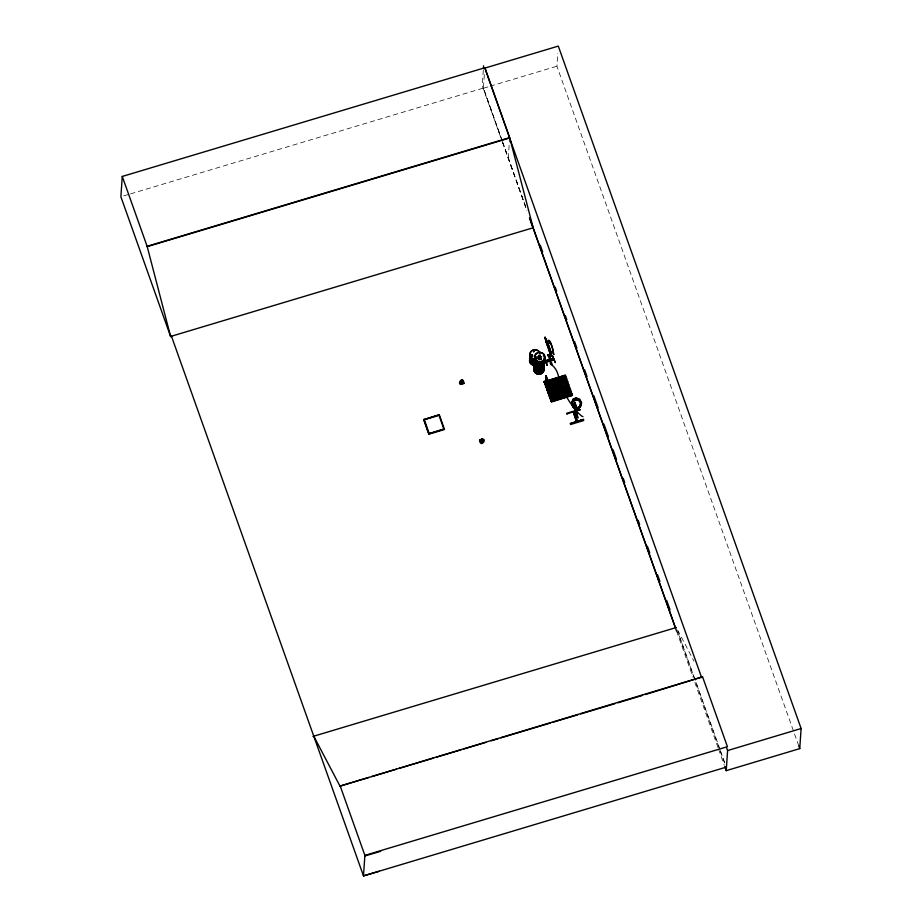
<?xml version="1.0" encoding="UTF-8"?>
<svg xmlns="http://www.w3.org/2000/svg" width="922" height="922" viewBox="0 0 922 922"><rect width="100%" height="100%" fill="white"/><g stroke="black" fill="none" stroke-linecap="round" stroke-linejoin="round"><path stroke-width="0.69" stroke-dasharray="4.61 3.46" d="M483.312 70.049L482.241 85.711L502.064 141.031M502.052 140.64L483.416 88.247L484.396 73.841M508.264 158.1L509.543 139.418M798.775 745.91L556.923 66.211L557.798 53.28M539.727 360.329L539.854 358.589M539.877 358.22L540.015 356.376L539.935 357.298M540.038 356.007L540.154 354.221M539.889 359.672L539.635 357.021L538.229 355.005A5.117 4.748 3.9 0 1 539.785 359.465M539.877 354.924L539.589 358.658M540.177 355.443L537.929 358.508M539.923 357.586L538.748 359.764A5.198 4.829 3.9 0 0 539.831 355.005M123.64 195.937L129.149 194.288M130.532 193.874L483.428 88.074L502.064 140.467M483.416 88.247L488.856 86.61M490.216 86.207L556.923 66.211M534.61 351.536L533.273 351.755A5.198 4.829 3.9 0 1 534.61 351.536A5.117 4.748 3.9 0 0 533.319 351.708M537.699 358.612L541.675 359.015A5.094 4.737 3.9 0 0 537.745 358.658M537.687 358.704L539.024 358.474M541.813 356.883L537.837 356.584A5.198 4.829 3.9 0 1 541.813 356.895A5.117 4.748 3.9 0 0 537.883 356.537M540.396 358.497L541.687 358.923M538.194 354.982L539.727 357.125M677.612 630.003L694.001 661.201M539.589 359.154L538.102 357.033A5.094 4.737 3.9 0 1 539.462 359.107M502.548 142.391L526.819 210.158M695.246 680.367L677.762 631.57L695.13 680.401M720.001 749.494L695.73 681.727L719.748 749.574M720.485 750.854L724.853 763.059M720.232 750.934L725.049 764.499M502.536 141.815L526.923 210.32M502.525 141.976L526.589 209.594M676.564 631.074L692.964 677.151M694.888 682.58L718.031 747.627M718.515 748.987L724.3 765.248M538.748 359.43A5.117 4.748 3.9 0 0 539.773 354.786L540.131 356.169M537.86 356.906A5.117 4.748 3.9 0 1 541.756 357.206M537.722 358.992A5.094 4.737 3.9 0 1 541.606 359.292M533.273 351.881A5.198 4.829 3.9 0 1 534.599 351.651M539.75 355.154A5.117 4.748 3.9 0 1 538.725 359.799M533.285 352.077A5.117 4.748 3.9 0 1 534.599 351.858M539.843 354.889A5.198 4.829 3.9 0 1 538.794 359.615M540.05 355.373A5.106 4.748 3.9 0 1 537.86 358.37M538.206 355.12A5.198 4.829 3.9 0 1 539.843 359.718M540.027 355.569A5.094 4.737 3.9 0 1 537.837 358.543M538.148 355.304A5.117 4.748 3.9 0 1 539.75 359.834M538.01 357.171A5.106 4.748 3.9 0 1 539.462 359.234"/><path stroke-width="1.38" d="M545.916 375.957L545.882 381.8L546.769 384.22L547.61 379.968M545.997 376.787L546.043 381.754L546.93 384.174L547.38 380.798M548.014 382.446L548.06 387.413L548.947 389.833L549.558 386.629L548.786 389.879L547.899 387.459L548.233 381.616M549.846 388.335C552.647 408.895 548.06 382.319 550.515 387.689M552.359 392.841C550.618 390.087 551.54 399.238 552.485 400.286L553.361 397.025M551.713 392.853L551.759 397.82L552.647 400.229M579.984 409.737L566.949 413.851M583.43 419.418L570.464 423.751L583.43 419.418L583.695 420.524L570.706 424.477L570.418 423.671L583.453 419.798M579.788 406.856L578.059 408.158L574.925 408.066L572.712 406.637L572.02 402.66L573.784 399.975L578.186 399.941L580.733 402.511L580.998 405.035M573.876 405.634L571.87 402.568L572.862 399.249L576.112 397.762L579.765 399.18L581.632 402.81L580.572 406.579L577.149 408.423L572.608 406.233M572.193 402.718L573.081 399.537M573.657 405.692L571.882 402.522M560.242 385.258L559.389 386.237M563.941 395.665L562.639 396.472M122.269 176.448L147.128 246.301L170.605 336.472L533.135 227.78L509.659 137.609L484.811 67.755L122.269 176.448L120.886 196.766L170.639 336.576L171.492 336.311M368.869 777.453L339.988 786.109L702.564 676.829L727.423 746.682L364.882 855.374L363.487 875.9L379.288 871.267M423.728 419.625L439.333 414.785L444.496 429.502L428.903 434.17L423.728 419.625L439.333 414.785M428.903 434.17L423.74 419.464M429.203 433.64L443.931 429.064L429.203 433.64L424.316 419.74L439.033 415.326L443.92 429.226M483.405 68.62L483.601 65.773M509.163 136.652L484.811 67.755M464.066 383.494C462.579 373.099 454.65 388.45 464.158 383.31M479.555 440.082C480.569 449.648 489.559 435.691 479.636 439.921M550.872 355.696L551.494 356.065L545.063 337.279L545.905 339.665M545.179 338.547L545.167 337.36M545.455 339.342L545.501 338.754M544.522 357.851L544.487 357.701A5.117 4.748 3.9 0 1 539.255 363.96A5.117 4.748 3.9 0 1 535.048 357.045M551.229 353.714L545.951 339.019L545.824 341.394L545.836 340.656M546.031 338.996L546.02 339.757L545.144 337.256M545.663 360.882L553.465 358.589L545.628 360.963M544.395 382.054L544.326 381.351L546.458 380.694M546.85 344.747L547.357 341.451L551.667 353.587M545.962 361.724L553.765 359.407L545.997 361.977M544.752 383.033L544.821 382.146L545.351 384.082L545.006 382.088L545.351 384.082M547.737 345.946L546.216 340.575L551.483 356.272M549.397 383.967L566.385 378.308L545.259 384.658L566.385 378.25L566.742 379.368L545.709 385.892C544.522 384.509 548.233 383.529 547.76 384.843L546.423 381.212M544.556 359.165L547.069 364.974M547.945 355.062C549.362 354.935 548.244 358.704 548.187 354.532M548.463 386.353L546.331 387.01L547.737 391.562L568.759 385.016L568.401 383.909L547.265 390.283L568.413 384.001M547.023 387.747L547.184 389.799L547.023 387.747L547.057 388.83M548.636 345.9L549.201 350.971L549.431 348.562M549.927 355.777L549.489 360.813L549.477 354.935L550.342 354.682L550.123 360.64L550.469 355.615M549.558 360.733L549.524 355.177M549.362 360.709L549.789 355.65M549.8 354.843L550.63 355.569L549.766 355.834L549.477 354.935M550.042 354.44L550.307 355.581M550.388 354.912L550.088 360.571M550.342 391.596L548.21 392.265L548.279 392.968L550.411 392.299M550.964 355.604L551.402 353.172L551.079 356.445L551.241 353.506M549.258 393.959L548.694 393.06L549.235 394.985M548.071 392.726L569.185 386.145L570.511 389.879L549.489 396.437L549.132 395.561L570.269 389.165L570.626 390.271L549.57 396.725C548.452 395.388 552.163 394.443 551.633 395.745M552.37 355.35L555.332 362.657L552.416 355.466M552.174 396.748L550.042 397.417L551.437 401.957L572.458 395.423L571.986 394.155L550.964 400.69L551.344 401.658L572.366 395.112L551.172 401.243L568.229 395.861M550.111 398.12L550.042 397.417M550.826 399.191L550.538 398.212L550.883 400.194L550.722 398.154L551.068 400.136M555.574 378.366L556.911 381.881M557.706 377.697L559.043 381.224A19.846 14.959 -87.3 0 0 551.414 364.651C548.521 364.639 554.479 363.026 551.414 364.651M559.608 377.11L560.945 380.636M559.723 383.356L561.06 386.871M559.458 389.268L560.795 392.795M561.74 376.453L563.077 379.968M561.613 382.768L562.962 386.295M561.291 394.42L562.627 397.947M561.59 388.611L562.927 392.127M563.158 376.003L564.506 379.53M563.745 382.111L565.094 385.627M563.48 388.024L564.829 391.539M563.423 393.763L564.76 397.278M565.174 381.662L566.511 385.189M565.612 387.355L566.961 390.882M565.313 393.175L566.661 396.691M546.343 387.862L567.318 380.901L567.641 382.077M567.042 386.917L568.39 390.432M567.445 392.507L568.793 396.034M547.518 390.997L568.655 384.52L547.622 391.182L547.276 390.352M568.874 392.069L570.222 395.584M571.34 392.472L571.018 391.297L549.904 397.878L570.902 391.239L549.881 397.808L550.25 398.742L571.283 392.207L550.307 398.972M573.945 411.927L573.081 412.192L573.957 411.719L577.368 421.296L573.853 411.731L576.665 421.446M574.879 402.269L574.533 408.1L574.879 402.269L574.613 407.27M574.706 402.856L574.394 402.395C571.456 401.808 583.672 434.493 574.625 407.063M576.031 405.611L575.443 404.355M576.699 414.439L577.184 408.734L576.907 413.817M576.826 414.566L577.184 408.734M702.564 676.829L645.285 694.577M484.776 68.136L558.294 46.1L801.114 728.518L799.743 748.629L726.236 770.665L727.608 750.554L726.64 747.857M573.104 399.629L576.089 398.281L579.339 399.606L581.01 402.833L580.053 406.176L577.034 407.801M535.129 364.098L534.933 364.812M535.521 357.771L535.889 358.67M543.992 356.053L543.392 355.95L544.003 355.592M549.27 360.179L549.927 359.914M572.689 406.325L571.628 402.776L573.715 399.871M460.366 382.48L462.026 380.187L463.167 382.814L461.277 383.552L460.366 382.48L461.795 380.221L460.908 381.224M463.167 382.814L462.176 380.36L463.259 382.111M480.454 441.246L482.114 438.964L483.255 441.58L482.114 442.41L480.754 441.903L481.883 438.987M483.255 441.58L482.206 439.033L483.047 440.232M550.653 395.135L551.782 391.838M576.849 414.278L576.596 413.54M573.496 399.964L578.232 399.722L580.745 402.522M461.277 383.552L461.761 380.521L460.666 383.126M481.365 442.318L481.803 439.195M547.484 381.017L547.311 378.712M549.5 386.675L547.922 381.489M551.102 391.758L551.368 390.283M551.575 391.7L551.483 392.415M572.885 405.991L577.068 407.835M561.705 391.354L562.097 390.732M531.579 356.053L530.911 355.316M530.911 355.558L531.717 355.327M532.109 355.996L531.648 355.097M535.452 357.92L535.452 358.67M535.647 358.508L536.339 357.863M536.397 358.554L536.489 357.782M480.996 439.99L481.999 438.953M580.422 402.568L579.777 406.913M580.053 407.282L581.021 405.012M480.754 441.903L481.849 439.298M546.262 382.365L545.778 382.884M550.1 393.671L549.431 393.36M576.607 421.504L577.368 421.296M577.091 414.381L575.201 409.161M562.017 390.94L561.025 391.481L560.288 390.617M562.213 395.423L562.973 394.87M532.063 355.938L531.233 356.376L530.657 355.662M535.405 357.932L536.27 357.54M536.028 358.612L536.581 357.886M536.708 358.762L536.65 358.013M460.458 381.789L461.726 380.313M480.546 440.555L481.814 439.079M544.453 357.851L547.057 365.1M573.83 411.984L573.115 412.215M560.507 390.087L562.063 390.375M562.524 395.008L562.27 396.264M536.673 358.693L535.417 358.439M580.076 407.259L578.152 408.711L574.66 408.607L572.712 406.637M546.181 382.711L545.109 383.068M547.195 388.508L548.221 388.473M549.097 393.464L548.728 393.925M551.321 362.83C553.085 361.205 548.037 363.349 550.837 363.026M550.849 398.546L551.01 399.157L551.61 398.511M530.957 355.039L531.752 354.993M544.625 382.999L544.153 381.72L565.301 375.242L566.627 378.965L545.605 385.523L545.363 384.843M545.628 385.5L544.164 381.743L565.301 375.242L565.647 376.453L544.602 382.953L564.333 376.868M564.045 376.072L544.349 382.25L565.37 375.715M544.418 382.457L565.555 376.049L544.51 382.618M545.663 384.981L547.795 384.313M549.374 383.886L555.943 381.846M558.571 381.028L566.454 378.573M549.454 384.14L566.534 378.792M566.719 379.322L545.709 385.892M548.544 387.044L546.412 387.713L546.331 387.01M550.284 386.641L567.56 381.766L546.608 388.565M550.376 386.883L567.572 381.8M547.553 388.104L546.896 388.727M548.244 388.439L548.071 387.885M547.426 388.853L546.827 387.805M547.541 390.767L549.673 390.11M551.379 389.545L561.924 386.353M564.518 385.465L567.18 384.728M567.964 387.067L548.244 393.187L548.037 392.634L569.081 386.157M552.243 392.138L568.044 387.298M552.336 392.299L569.496 387.286M552.416 392.599L568.183 387.689M552.439 392.668L568.217 387.77M553.085 394.339L570.176 389.072M549.535 395.884L551.679 395.227M553.246 394.8L559.85 392.841M562.443 391.942L570.361 389.557M548.164 392.887L549.5 396.414L570.511 389.891M550.077 398.339L571.087 391.769M571.26 392.161L550.238 398.707M552.935 398.154L570.05 392.922M550.976 400.713L572.101 394.316L550.964 400.69M570.453 423.428L583.453 419.522M147.128 246.301L509.659 137.609M147.105 246.681L509.636 137.989L701.665 677.67M544.994 338.27L545.951 340.679M546.354 339.492L551.31 353.76M546.078 342.5L545.882 341.301L551.125 356.434M548.44 348.873L549.305 350.936M545.524 360.686L553.327 358.358M553.892 359.937L546.089 362.242M577.414 409.391L576.918 408.815M312.927 736.448L676.31 627.502M371.624 776.624L396.368 769.202M399.122 768.372L433.501 758.068M436.256 757.25L461.012 749.828M463.754 748.998L485.767 742.406M491.265 740.758L498.134 738.695M500.888 737.865L550.399 723.021M553.142 722.203L577.898 714.781M580.653 713.951L615.032 703.647M617.786 702.818L642.542 695.407M727.608 750.554L801.114 728.518M726.017 767.208L363.487 875.9L171.457 336.219L170.605 336.472M364.847 855.962L380.648 851.329M557.015 378.93L558.075 379.276M559.032 384.589L560.242 385.35M559.631 386.122L558.732 385.949M560.899 389.845L561.947 390.179M562.731 394.996L563.63 395.169M545.351 383.045L546.031 382.722M545.801 375.83L547.322 379.426M557.384 380.498L556.462 379.922M561.268 391.412L560.599 391.193M461.599 380.947L462.959 381.466M481.687 439.725L482.437 439.806M536.27 357.563L536.869 358.036M545.939 339.78L548.417 347.859L547.703 346.442M549.57 393.729L549.12 393.729M549.789 386.744L551.402 391.412M552.935 396.909L552.428 393.487M567.214 380.901L546.204 387.471M568.563 384.52L567.318 380.901M482.264 439.137L483.347 440.877M551.771 392.069L552.589 393.429M549.835 393.74L549.996 393.164M313.768 736.194L339.988 786.109M574.821 403.582L576.181 405.841L576.388 410.209L575.305 408.077M547.645 391.251C546.688 390.225 550.561 389.096 549.766 390.49L548.878 388.081M546.642 376.775L546.066 375.784L545.766 376.349M548.267 382.008L549.328 385.085M462.026 380.187L462.348 381.04M571.018 391.297L572.343 395.031L551.368 401.035M553.511 400.378L552.578 398.488M529.735 218.295L533.135 227.78M798.775 745.91L799.743 748.629M540.257 245.16L542.666 251.937M555.217 287.191L556.658 291.26M565.347 315.658L566.788 319.727M574.51 341.417L576.918 348.205M584.64 369.895L587.049 376.672M593.814 395.653L598.148 407.858M603.945 424.132L608.278 436.325M613.107 449.89L616.484 459.375M623.237 478.357L624.69 482.425M638.197 520.388L639.638 524.457M647.359 546.158L649.768 552.935M657.49 574.625L659.898 581.402M666.664 600.383L670.04 609.88M530.738 221.073L675.457 627.755M529.482 217.73L676.564 631.074M724.784 766.597L726.236 770.665M580.007 410.14L579.719 409.333L566.73 413.287L567.018 414.093M574.613 402.349L576.942 409.552M576.642 421.78L573.254 411.869L576.561 421.734M549.823 354.509L550.088 355.65M547.968 354.601L548.797 356.791M544.51 357.69L547.103 365.124M340.034 785.521L364.882 855.374M546.711 377.421L546.942 378.078M550.595 388.335L551.033 389.672M552.658 394.143L553.246 396.898M482.171 439.333L482.805 442.134M462.083 380.567L462.717 383.368M549.616 385.627L549.719 387.747M574.694 405.438L574.925 407.017M482.056 439.379L482.114 442.41M461.98 380.613L462.026 383.644M582.969 416.571A15.501 2.34 53.8 0 1 569.6 401.785A15.501 2.34 53.8 0 1 566.823 392.323M544.406 359.718A5.198 4.829 3.9 0 1 541.537 365.642A5.198 4.829 3.9 0 1 534.91 363.452A5.198 4.829 3.9 0 1 536.627 357.137A5.117 4.748 3.9 0 0 534.99 363.28A5.117 4.748 3.9 0 0 541.514 365.446A5.117 4.748 3.9 0 0 544.337 359.615M544.314 359.983A5.117 4.748 3.9 0 1 541.491 365.815A5.117 4.748 3.9 0 1 534.967 363.66A5.117 4.748 3.9 0 1 536.65 357.436M544.429 362.934A5.094 4.737 3.9 0 1 537.676 367.624A5.094 4.737 3.9 0 1 535.544 359.995M534.979 356.883A5.198 4.829 3.9 0 0 539.255 363.902A5.198 4.829 3.9 0 0 544.556 357.609A5.198 4.829 3.9 0 1 539.255 363.787A5.198 4.829 3.9 0 1 534.99 356.768A5.117 4.748 3.9 0 0 539.278 363.579A5.117 4.748 3.9 0 0 544.487 357.39M544.406 363.268A5.094 4.737 3.9 0 1 537.653 367.959A5.094 4.737 3.9 0 1 535.521 360.318M534.207 364.167A5.117 4.748 3.9 0 0 539.508 369.918A5.117 4.748 3.9 0 0 544.061 363.717A5.198 4.829 3.9 0 1 539.508 370.125A5.198 4.829 3.9 0 1 534.115 364.282M543.3 365.181A5.117 4.748 3.9 0 1 539.335 372.511A5.117 4.748 3.9 0 1 534.46 365.585M543.75 368.166A5.106 4.748 3.9 0 1 538.54 374.355A5.106 4.748 3.9 0 1 534.345 367.452M543.75 368.051A5.094 4.737 3.9 0 1 538.552 374.217A5.094 4.737 3.9 0 1 534.368 367.336M543.381 365.02A5.198 4.829 3.9 0 1 539.347 372.453A5.198 4.829 3.9 0 1 534.403 365.423M543.392 364.905A5.198 4.829 3.9 0 1 539.358 372.35A5.198 4.829 3.9 0 1 534.414 365.308M543.323 364.812A5.117 4.748 3.9 0 1 539.358 372.142A5.117 4.748 3.9 0 1 534.495 365.216M544.038 364.086A5.117 4.748 3.9 0 1 539.485 370.287A5.117 4.748 3.9 0 1 534.184 364.536M533.723 363.303A5.198 4.829 3.9 0 1 531.913 354.521M535.348 359.119A5.106 4.748 3.9 0 1 530 355.016A5.106 4.748 3.9 0 1 533.873 349.749A5.106 4.748 3.9 0 1 539.889 352.93M533.723 363.475A5.117 4.748 3.9 0 1 531.936 354.832M534.933 365.285A5.094 4.737 3.9 0 1 529.643 359.557M530.081 358.393A5.094 4.737 3.9 0 1 530.83 357.379M531.833 356.584A5.094 4.737 3.9 0 1 533.031 356.053M535.336 359.292A5.094 4.737 3.9 0 1 530 355.212A5.094 4.737 3.9 0 1 533.861 349.945A5.094 4.737 3.9 0 1 539.866 353.114M533.746 363.107A5.117 4.748 3.9 0 1 531.959 354.463M534.921 365.423A5.106 4.748 3.9 0 1 529.631 359.684M530.058 358.52A5.106 4.748 3.9 0 1 530.807 357.494M530.334 354.44A5.117 4.748 3.9 0 0 535.198 361.355A5.198 4.829 3.9 0 1 530.265 354.267M535.221 361.193A5.198 4.829 3.9 0 1 530.277 354.152A5.117 4.748 3.9 0 0 535.221 360.986M557.591 383.909L558.916 387.643L557.591 383.909M575.247 404.781L575.962 409.011L575.247 404.781M566.315 382.434L550.549 387.344L566.35 382.515M553.811 354.382L552.762 351.443L553.131 352.469A5.763 0.795 73.3 0 0 551.46 345.243A5.763 0.795 73.3 0 0 549.5 342.258L549.858 343.272L548.74 340.137L549.097 341.152A6.903 0.957 73.3 0 1 551.448 344.724A6.903 0.957 73.3 0 1 553.454 353.368L553.811 354.382M536.385 360.502A5.106 4.748 3.9 0 0 544.764 357.99A5.106 4.748 3.9 0 0 538.16 352.469A5.106 4.748 3.9 0 0 536.385 360.502M536.374 360.686A5.094 4.737 3.9 0 0 544.741 358.174A5.094 4.737 3.9 0 0 538.148 352.665A5.094 4.737 3.9 0 0 536.374 360.686M535.394 361.977A5.117 4.748 3.9 0 0 534.645 363.003A5.198 4.829 3.9 0 1 535.325 362.058"/></g></svg>
